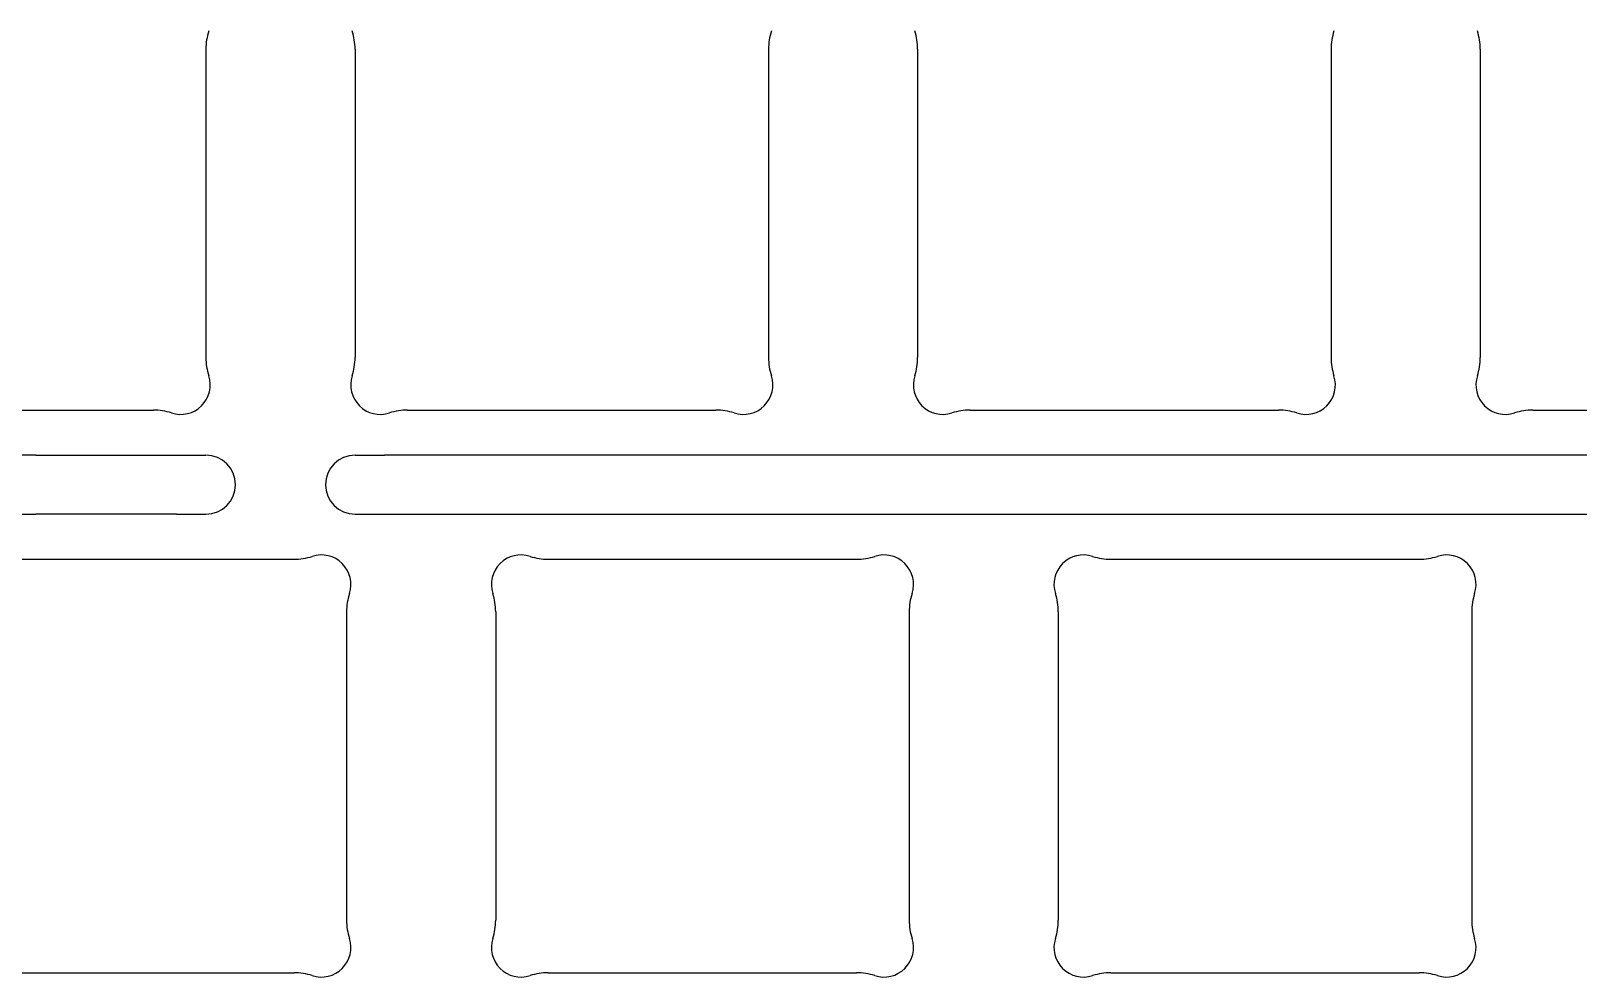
# Model space of a CAD drawing. Extents: x -8 to 2436, y -644 to 467.
# Drawn here: x 93.7 to 146.1, y -302.8 to -270.8 of the extents above; entities that cross this region are included whole.
import ezdxf

# ---------------------------------------------------------------- set-up
doc = ezdxf.new("R2010")
doc.units = 0
doc.header["$MEASUREMENT"] = 0

msp = doc.modelspace()

# ---------------------------------------------------------------- linework, layer by layer
for p, q in [((99.59361, -271.39212), (99.59361, -281.83327)), ((104.64361, -271.39212), (104.64361, -281.83327)), ((118.64361, -271.39212), (118.64361, -281.83327)), ((123.69376, -271.39212), (123.69376, -281.83327)), ((137.69376, -271.39212), (137.69376, -281.83327)), ((142.74376, -271.39212), (142.74376, -281.83327)), ((87.37304, -283.6127), (97.81419, -283.6127)), ((106.42304, -283.6127), (116.86419, -283.6127)), ((125.47319, -283.6127), (135.91434, -283.6127)), ((144.52319, -283.6127), (154.96434, -283.6127)), ((92.13554, -288.6627), (102.57669, -288.6627)), ((111.18579, -288.6627), (121.62694, -288.6627)), ((130.23569, -288.6627), (140.67684, -288.6627)), ((104.35611, -290.44212), (104.35611, -300.88327)), ((109.40636, -290.44212), (109.40636, -300.88327)), ((123.40636, -290.44212), (123.40636, -300.88327)), ((128.45626, -290.44212), (128.45626, -300.88327)), ((142.45626, -290.44212), (142.45626, -300.88327)), ((92.13554, -302.6627), (102.57669, -302.6627)), ((111.18579, -302.6627), (121.62694, -302.6627)), ((130.23569, -302.6627), (140.67684, -302.6627))]:
    msp.add_line(p, q)
at = {"linetype": 'Continuous'}
for p, q in [((93.83112, -285.1377), (25.18116, -285.1377)), ((93.83112, -285.1377), (98.59361, -285.1377)), ((98.59361, -285.1377), (99.59361, -285.1377)), ((104.64361, -285.1377), (105.64361, -285.1377)), ((106.14358, -285.1377), (105.64361, -285.1377)), ((174.79354, -285.1377), (106.14358, -285.1377)), ((25.18116, -287.1377), (93.83112, -287.1377)), ((98.59361, -287.1377), (93.83112, -287.1377)), ((98.59361, -287.1377), (99.59361, -287.1377)), ((104.64361, -287.1377), (105.64361, -287.1377)), ((105.64361, -287.1377), (106.14358, -287.1377)), ((106.14358, -287.1377), (174.79354, -287.1377))]:
    msp.add_line(p, q, dxfattribs=at)
for centre, radius, start, end in [((101.59361, -271.39212), 2, 162.023738, 180), ((102.64361, -271.39212), 2, 0, 17.976262), ((120.64361, -271.39212), 2, 162.023738, 180), ((121.69376, -271.39212), 2, 0, 17.976262), ((139.69376, -271.39212), 2, 162.023738, 180), ((140.74376, -271.39212), 2, 0, 17.976262), ((101.59361, -281.83327), 2, 180, 197.976262), ((102.64361, -281.83327), 2, 342.023738, 0), ((120.64361, -281.83327), 2, 180, 197.976262), ((121.69376, -281.83327), 2, 342.023738, 0), ((139.69376, -281.83327), 2, 180, 197.976262), ((140.74376, -281.83327), 2, 342.023738, 0), ((98.74006, -282.75914), 1, 252.023738, 17.976262), ((105.49717, -282.75914), 1, 162.023738, 287.976262), ((117.79006, -282.75914), 1, 252.023738, 17.976262), ((124.54732, -282.75914), 1, 162.023738, 287.976262), ((136.84021, -282.75914), 1, 252.023738, 17.976262), ((143.59732, -282.75914), 1, 162.023738, 287.976262), ((97.81419, -285.6127), 2, 72.023738, 90), ((106.42304, -285.6127), 2, 90, 107.976262), ((116.86419, -285.6127), 2, 72.023738, 90), ((125.47319, -285.6127), 2, 90, 107.976262), ((135.91434, -285.6127), 2, 72.023738, 90), ((144.52319, -285.6127), 2, 90, 107.976262), ((102.57669, -286.6627), 2, 270, 287.976262), ((103.50256, -289.51625), 1, 342.023738, 107.976262), ((110.25992, -289.51625), 1, 72.023738, 197.976262), ((111.18579, -286.6627), 2, 252.023738, 270), ((121.62694, -286.6627), 2, 270, 287.976262), ((122.55281, -289.51625), 1, 342.023738, 107.976262), ((129.30982, -289.51625), 1, 72.023738, 197.976262), ((130.23569, -286.6627), 2, 252.023738, 270), ((140.67684, -286.6627), 2, 270, 287.976262), ((141.60271, -289.51625), 1, 342.023738, 107.976262), ((106.35611, -290.44212), 2, 162.023738, 180), ((107.40636, -290.44212), 2, 0, 17.976262), ((125.40636, -290.44212), 2, 162.023738, 180), ((126.45626, -290.44212), 2, 0, 17.976262), ((144.45626, -290.44212), 2, 162.023738, 180), ((106.35611, -300.88327), 2, 180, 197.976262), ((107.40636, -300.88327), 2, 342.023738, 0), ((125.40636, -300.88327), 2, 180, 197.976262), ((126.45626, -300.88327), 2, 342.023738, 0), ((144.45626, -300.88327), 2, 180, 197.976262), ((103.50256, -301.80914), 1, 252.023738, 17.976262), ((110.25992, -301.80914), 1, 162.023738, 287.976262), ((122.55281, -301.80914), 1, 252.023738, 17.976262), ((129.30982, -301.80914), 1, 162.023738, 287.976262), ((141.60271, -301.80914), 1, 252.023738, 17.976262), ((102.57669, -304.6627), 2, 72.023738, 90), ((111.18579, -304.6627), 2, 90, 107.976262), ((121.62694, -304.6627), 2, 72.023738, 90), ((130.23569, -304.6627), 2, 90, 107.976262), ((140.67684, -304.6627), 2, 72.023738, 90)]:
    msp.add_arc(centre, radius, start, end)
at = {"color": 7, "true_color": 0xffffff}
for centre, start, end in [((99.59361, -286.1377), 270, 90), ((104.64361, -286.1377), 90, 270)]:
    msp.add_arc(centre, 1, start, end, dxfattribs=at)

doc.saveas('drawing.dxf')
